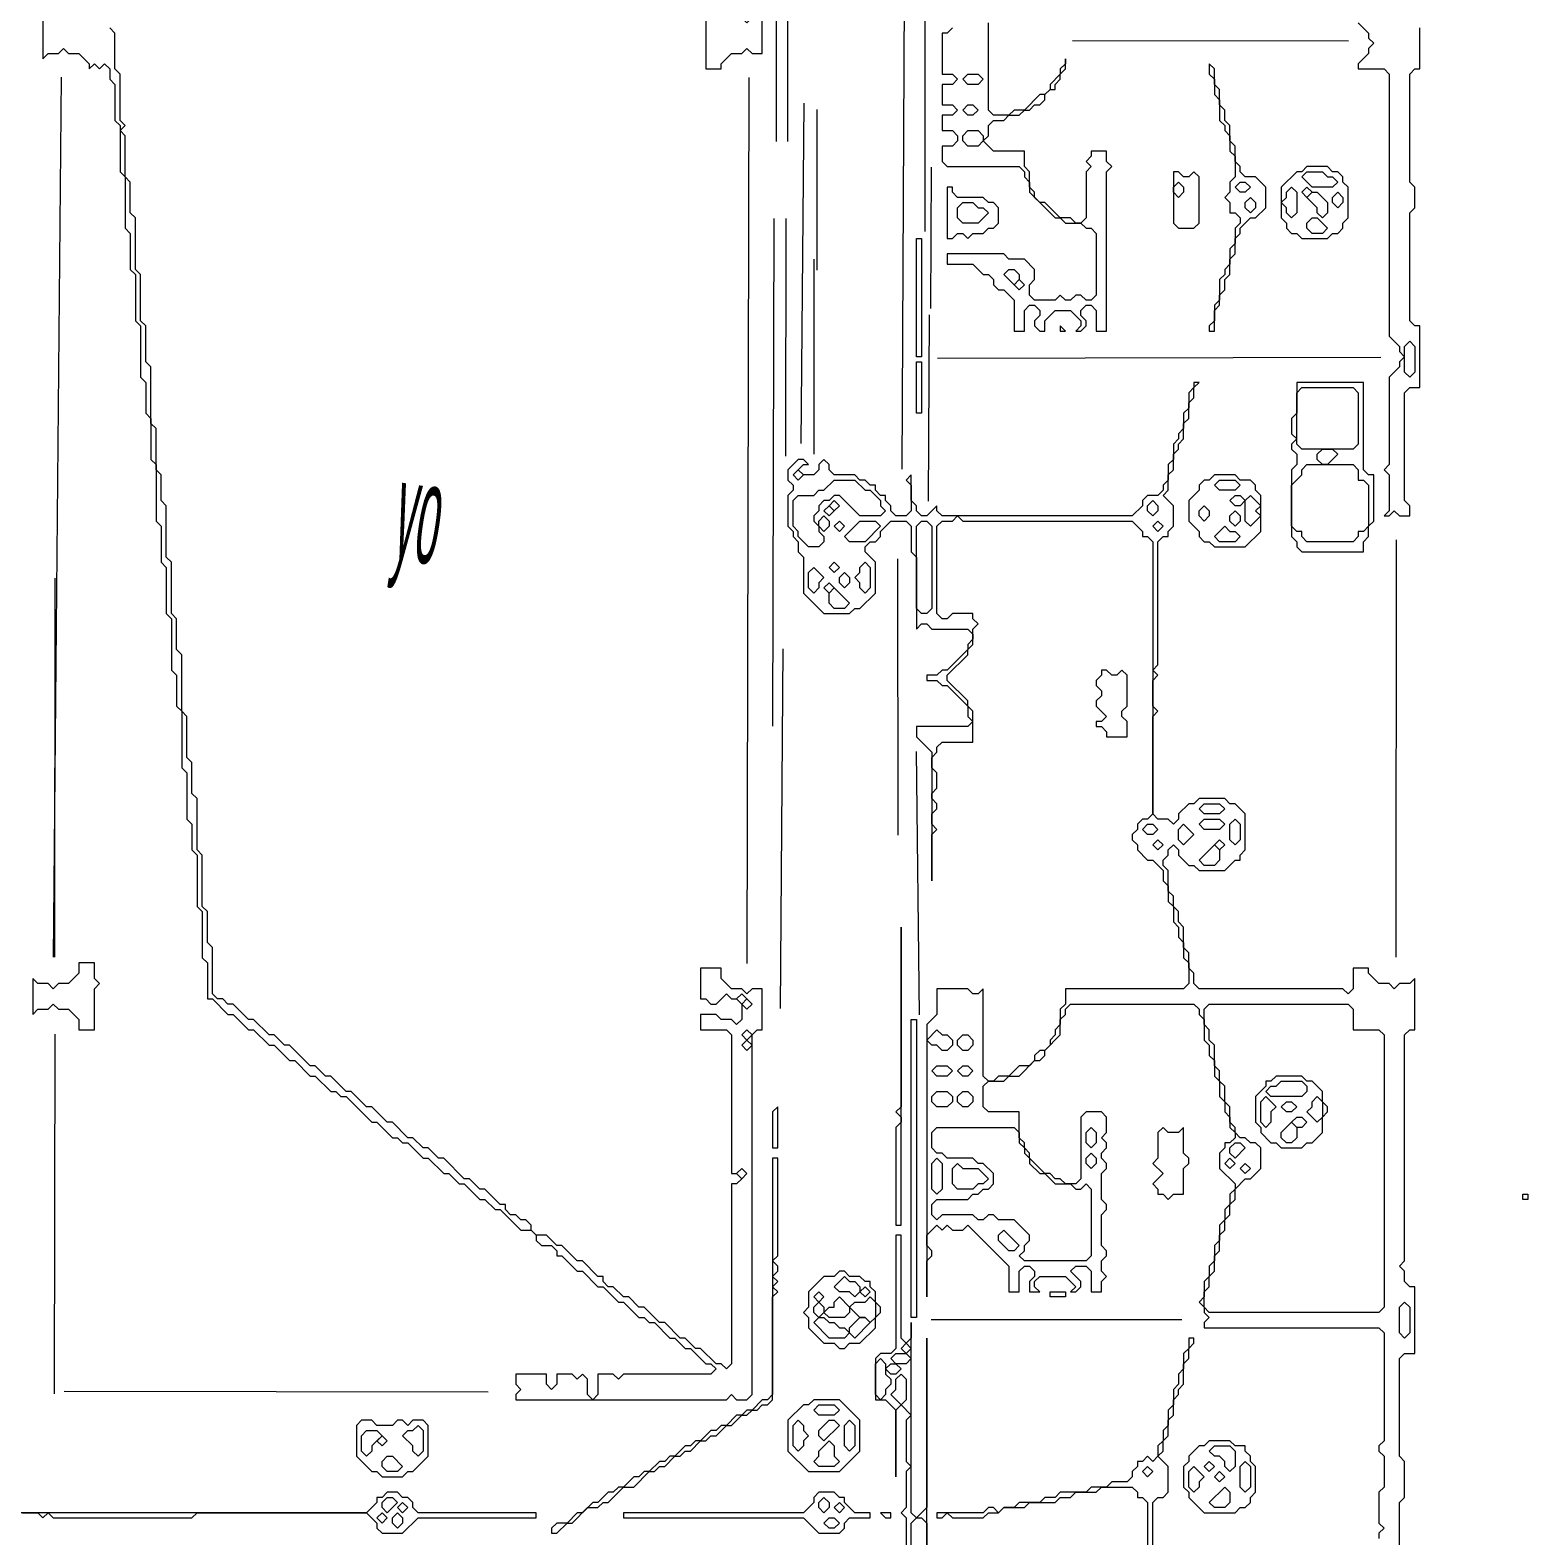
# Model space of a CAD drawing. Extents: x 10 to 1972, y 10 to 1392.
# Drawn here: x 876.5 to 1168, y 507.5 to 800.6 of the extents above; entities that cross this region are included whole.
import ezdxf

# ---------------------------------------------------------------- set-up
doc = ezdxf.new("R2010")
doc.units = 0
for name, color, linetype, lineweight in [('OCR_TEXT', 6, 'Continuous', 0), ('RESIDUAL_GRAPHIC', 3, 'Continuous', 0), ('TEXT_FALLBACK_OUTLINE', 2, 'Continuous', 0), ('TRACE_CURVE', 6, 'Continuous', 0), ('TRACE_STRAIGHT', 5, 'Continuous', 0), ('TRACE_TEXT_SYMBOL', 6, 'Continuous', 0)]:
    doc.layers.add(name, color=color, linetype=linetype, lineweight=lineweight)
doc.styles.add('wqy-unicode', font='wqy-unicode.lff')

msp = doc.modelspace()

# ---------------------------------------------------------------- linework, layer by layer
at = {"layer": 'RESIDUAL_GRAPHIC', "color": 3}
for points in [[(1103, 732), (1103, 731), (1102, 730), (1102, 727), (1101, 726), (1101, 723), (1100, 722), (1100, 721), (1099, 720), (1099, 717), (1098, 716), (1098, 713), (1097, 712), (1097, 711), (1096, 710), (1094, 710), (1093, 709), (1093, 708), (1091, 706), (1054, 706), (1053, 707), (1053, 708), (1051, 706), (1050, 706), (1049, 707), (1049, 708), (1048, 709), (1048, 714), (1047, 713), (1048, 712), (1048, 707), (1047, 706), (1045, 706), (1044, 707), (1044, 708), (1043, 709), (1043, 710), (1042, 710), (1041, 711), (1041, 712), (1040, 712), (1039, 713), (1038, 713), (1037, 714), (1033, 714), (1032, 715), (1032, 716), (1031, 717), (1030, 716), (1030, 715), (1029, 714), (1027, 714), (1026, 715), (1027, 716), (1028, 716), (1027, 717), (1026, 717), (1024, 715), (1024, 713), (1025, 712), (1025, 711), (1024, 710), (1024, 704), (1025, 703)], [(1100, 647), (1099, 646), (1098, 647), (1096, 647), (1095, 648), (1095, 667), (1096, 668), (1095, 669), (1095, 674), (1096, 675), (1095, 676), (1096, 677), (1096, 701), (1097, 702), (1098, 702), (1098, 703), (1099, 704), (1099, 708), (1097, 710), (1098, 711), (1098, 714), (1099, 715), (1099, 718), (1100, 719), (1100, 720), (1101, 721), (1101, 724), (1102, 725), (1102, 728), (1103, 729), (1103, 731), (1104, 732), (1103, 732)], [(1025, 703), (1025, 702), (1026, 701), (1026, 699), (1027, 698), (1027, 691), (1031, 687), (1036, 687), (1037, 688), (1038, 688), (1041, 691), (1041, 697), (1039, 699), (1039, 700), (1040, 701), (1041, 701), (1042, 702), (1042, 703), (1044, 705), (1047, 705), (1048, 704), (1048, 699), (1049, 698), (1049, 684), (1050, 685), (1051, 685), (1052, 684), (1059, 684), (1060, 683), (1060, 682), (1059, 681), (1059, 680), (1055, 676), (1054, 676), (1053, 675), (1051, 675), (1051, 674), (1053, 674), (1054, 673), (1055, 673), (1059, 669), (1059, 667), (1060, 666), (1059, 665), (1049, 665), (1049, 663), (1052, 660), (1052, 635), (1052, 644), (1053, 645), (1052, 646), (1052, 648), (1053, 649), (1053, 650), (1052, 651), (1052, 652), (1053, 653), (1053, 656), (1052, 657), (1052, 659), (1053, 660), (1053, 661), (1054, 662), (1060, 662)], [(1060, 662), (1060, 668), (1059, 669), (1059, 670), (1055, 674), (1055, 675), (1059, 679), (1059, 680), (1060, 681), (1060, 684), (1061, 685), (1060, 686), (1060, 687), (1056, 687), (1055, 686), (1054, 686), (1053, 687), (1053, 704), (1054, 705), (1056, 705), (1057, 706), (1058, 705), (1091, 705), (1093, 703), (1093, 702), (1094, 702), (1095, 701), (1095, 648), (1094, 647), (1093, 647), (1092, 646), (1092, 645), (1091, 644), (1091, 643), (1092, 642), (1092, 641), (1094, 639), (1095, 639), (1097, 637), (1097, 635), (1098, 634), (1098, 631), (1099, 630), (1099, 627), (1100, 626), (1100, 624), (1101, 623), (1101, 620), (1102, 619), (1102, 615), (1101, 614), (1078, 614), (1078, 611), (1077, 610), (1077, 607), (1076, 606), (1076, 605), (1075, 604), (1075, 603), (1074, 602), (1073, 602), (1072, 601), (1072, 600), (1071, 599)], [(1144, 515), (1144, 522), (1143, 523), (1143, 542), (1144, 543), (1146, 543), (1146, 556), (1145, 556), (1144, 557), (1144, 559), (1143, 560), (1144, 561), (1144, 605), (1145, 606), (1146, 606), (1146, 616), (1145, 615), (1143, 615), (1142, 614), (1141, 615), (1139, 615), (1137, 617), (1137, 618), (1134, 618), (1134, 614), (1133, 613), (1132, 614), (1104, 614), (1103, 615), (1103, 617), (1102, 618), (1102, 621), (1101, 622), (1101, 626), (1100, 627), (1100, 629), (1099, 630), (1099, 632), (1098, 633), (1098, 637), (1097, 638), (1097, 639), (1098, 640), (1098, 641), (1099, 642), (1100, 641), (1100, 640), (1102, 638), (1103, 638), (1104, 637), (1109, 637), (1111, 639), (1112, 639), (1112, 640), (1113, 641), (1113, 648), (1111, 650), (1110, 650), (1109, 651), (1104, 651), (1103, 650), (1102, 650), (1100, 648), (1100, 647)], [(1071, 599), (1069, 599), (1067, 597), (1065, 597), (1064, 596), (1063, 596), (1062, 597), (1062, 614), (1061, 613), (1060, 613), (1059, 614), (1053, 614), (1053, 609), (1051, 607), (1051, 554), (1051, 561), (1052, 562), (1052, 563), (1051, 564), (1051, 566), (1053, 568), (1054, 567), (1055, 568), (1056, 567), (1058, 567), (1059, 568), (1067, 560), (1067, 555), (1069, 555), (1069, 559), (1070, 560), (1071, 560), (1072, 559), (1072, 558), (1071, 557), (1071, 555), (1073, 555), (1072, 556), (1072, 557), (1073, 558), (1078, 558), (1080, 556), (1079, 555), (1080, 555), (1081, 556), (1081, 557), (1079, 559), (1080, 560), (1082, 560), (1083, 559), (1083, 555), (1085, 555), (1085, 557), (1086, 558), (1085, 559), (1085, 561), (1086, 562), (1086, 563), (1085, 564), (1085, 570), (1086, 571), (1086, 572), (1085, 573), (1085, 578)], [(1085, 578), (1086, 579), (1086, 580), (1085, 581), (1085, 582), (1086, 583), (1086, 584), (1085, 585), (1086, 586), (1086, 589), (1085, 590), (1082, 590), (1081, 589), (1081, 577), (1080, 576), (1078, 576), (1077, 577), (1076, 577), (1075, 578), (1074, 578), (1071, 581), (1071, 582), (1070, 583), (1070, 584), (1069, 585), (1069, 590), (1063, 590), (1062, 591), (1062, 595), (1063, 596), (1066, 596), (1067, 597), (1069, 597), (1072, 600), (1073, 600), (1074, 601), (1074, 602), (1077, 605), (1077, 608), (1078, 609), (1078, 610), (1079, 611), (1103, 611), (1104, 610), (1104, 609), (1105, 608), (1105, 604), (1106, 603), (1106, 601), (1107, 600), (1107, 597), (1108, 596), (1108, 593), (1109, 592), (1109, 590), (1110, 589), (1110, 587), (1111, 586), (1111, 585), (1110, 584), (1109, 584), (1109, 583), (1108, 582), (1108, 579)], [(1108, 579), (1111, 576), (1111, 575), (1110, 574), (1110, 572), (1109, 571), (1109, 569), (1108, 568), (1108, 565), (1107, 564), (1107, 561), (1106, 560), (1106, 558), (1105, 557), (1105, 554), (1104, 553), (1105, 552), (1105, 551), (1106, 550), (1105, 549), (1105, 548), (1139, 548), (1140, 547), (1140, 526), (1139, 525), (1139, 524), (1140, 523), (1140, 517), (1139, 516), (1139, 510), (1140, 509), (1139, 508), (1139, 507)], [(1051, 500), (1051, 546), (1051, 513), (1049, 511), (1048, 512), (1048, 549), (1048, 546), (1047, 545), (1046, 546), (1046, 566), (1045, 566), (1045, 544), (1044, 543), (1042, 543)], [(1095, 461), (1095, 514), (1096, 515), (1097, 515), (1098, 516), (1098, 521), (1096, 523), (1097, 524), (1097, 526), (1098, 527), (1098, 530), (1099, 531), (1099, 534), (1100, 535), (1100, 536), (1101, 537), (1101, 541), (1102, 542), (1102, 544), (1103, 545), (1103, 546), (1102, 546), (1102, 544), (1101, 543), (1101, 540), (1100, 539), (1100, 537), (1099, 536), (1099, 533), (1098, 532), (1098, 529), (1097, 528), (1097, 526), (1096, 525), (1096, 523), (1095, 522)], [(1042, 543), (1041, 542), (1041, 534), (1043, 534), (1045, 532), (1045, 519), (1045, 532), (1046, 533), (1048, 531), (1047, 530), (1047, 522), (1048, 521), (1047, 520), (1047, 513), (1046, 512), (1047, 511), (1047, 501)], [(1095, 522), (1094, 523), (1093, 522), (1092, 522), (1092, 521), (1091, 520), (1091, 519), (1090, 518), (1087, 518), (1086, 517), (1083, 517), (1082, 516), (1077, 516), (1076, 515), (1074, 515), (1073, 514), (1069, 514), (1068, 513), (1066, 513), (1065, 512), (1064, 513), (1063, 513), (1062, 512), (1053, 512), (1053, 511), (1054, 511), (1055, 512), (1056, 511), (1062, 511), (1063, 512), (1065, 512), (1066, 513), (1070, 513), (1071, 514), (1076, 514), (1077, 515), (1079, 515), (1080, 516), (1084, 516), (1085, 517), (1091, 517), (1092, 516), (1092, 515), (1093, 515), (1094, 514), (1094, 461)], [(949, 515), (948, 516), (946, 516), (945, 515), (944, 515), (944, 514), (942, 512), (872, 512)], [(875, 512), (878, 512), (879, 511), (880, 512), (881, 511), (908, 511), (909, 512), (942, 512), (944, 510), (944, 509), (945, 508), (949, 508), (952, 511), (975, 511), (975, 512), (952, 512), (951, 513), (951, 514), (950, 515), (949, 515)], [(1143, 494), (1143, 514), (1144, 515)]]:
    msp.add_lwpolyline(points, dxfattribs=at)
for points in [[(1025, 714), (1026, 715), (1027, 714), (1026, 713)], [(1033, 713), (1037, 713), (1039, 711), (1040, 711), (1042, 709), (1042, 708), (1043, 707), (1042, 706), (1038, 706), (1034, 710), (1033, 710), (1032, 709), (1031, 709), (1030, 708), (1030, 707), (1029, 706), (1029, 705), (1030, 704), (1030, 703), (1031, 702), (1031, 701), (1030, 700), (1028, 700), (1026, 702), (1026, 703), (1025, 704), (1025, 709), (1026, 710), (1029, 710), (1030, 711), (1031, 711)], [(1031, 707), (1032, 708), (1033, 707), (1032, 706)], [(1032, 708), (1033, 709), (1034, 708), (1033, 707)], [(1094, 708), (1095, 709), (1096, 708), (1096, 707), (1095, 706), (1094, 707)], [(1030, 705), (1031, 706), (1032, 705), (1032, 704), (1031, 703), (1030, 704)], [(1033, 704), (1034, 705), (1035, 704), (1034, 703)], [(1038, 705), (1041, 705), (1042, 704), (1039, 701), (1036, 701), (1035, 702)], [(1049, 704), (1050, 705), (1051, 705), (1052, 704), (1052, 688), (1051, 687), (1050, 687), (1049, 688)], [(1095, 704), (1096, 705), (1097, 704), (1096, 703)], [(1028, 695), (1029, 696), (1031, 694), (1030, 693), (1030, 692), (1029, 691), (1028, 692)], [(1032, 696), (1033, 697), (1034, 696), (1033, 695)], [(1034, 694), (1035, 695), (1036, 694), (1036, 693), (1035, 692), (1034, 693)], [(1038, 696), (1039, 697), (1040, 696), (1040, 692), (1039, 691), (1038, 692), (1038, 693), (1037, 694), (1038, 695)], [(1031, 692), (1032, 693), (1033, 692), (1032, 691)], [(1032, 691), (1033, 692), (1036, 689), (1035, 688), (1033, 688), (1032, 689)], [(1104, 649), (1105, 650), (1108, 650), (1109, 649), (1108, 648), (1105, 648)], [(1093, 645), (1094, 646), (1095, 646), (1096, 645), (1095, 644), (1094, 644)], [(1100, 645), (1101, 646), (1103, 644), (1101, 642), (1100, 643)], [(1104, 646), (1105, 647), (1108, 647), (1109, 646), (1108, 645), (1105, 645)], [(1110, 646), (1111, 647), (1112, 646), (1112, 643), (1111, 642), (1110, 643)], [(1095, 642), (1096, 643), (1097, 642), (1096, 641)], [(1107, 642), (1108, 641), (1108, 639), (1107, 638), (1105, 638), (1104, 639)], [(1107, 642), (1108, 643), (1109, 642), (1108, 641)], [(1105, 610), (1106, 611), (1133, 611), (1134, 610), (1134, 606), (1139, 606), (1140, 605), (1140, 552), (1139, 551), (1106, 551), (1105, 552), (1105, 555), (1106, 556), (1106, 558), (1107, 559), (1107, 562), (1108, 563), (1108, 566), (1109, 567), (1109, 569), (1110, 570), (1110, 572), (1111, 573), (1111, 575), (1113, 577), (1114, 577), (1116, 579), (1116, 583), (1115, 584), (1114, 584), (1113, 585), (1112, 585), (1111, 586), (1111, 587), (1110, 588), (1110, 591), (1109, 592), (1109, 595), (1108, 596), (1108, 598), (1107, 599), (1107, 603), (1106, 604), (1106, 606), (1105, 607)], [(1053, 606), (1054, 605), (1055, 605), (1056, 604), (1056, 603), (1055, 602), (1054, 602), (1053, 603), (1052, 603), (1051, 604)], [(1057, 604), (1058, 605), (1059, 605), (1060, 604), (1060, 603), (1059, 602), (1058, 602), (1057, 603)], [(1052, 598), (1053, 599), (1055, 599), (1056, 598), (1055, 597), (1053, 597)], [(1057, 598), (1058, 599), (1059, 599), (1060, 598), (1059, 597), (1058, 597)], [(1052, 593), (1053, 594), (1055, 594), (1056, 593), (1056, 592), (1055, 591), (1053, 591), (1052, 592)], [(1057, 593), (1058, 594), (1059, 594), (1060, 593), (1060, 592), (1059, 591), (1058, 591), (1057, 592)], [(1052, 586), (1053, 587), (1068, 587), (1069, 586), (1069, 584), (1070, 583), (1070, 582), (1071, 581), (1071, 580), (1073, 578), (1074, 578), (1076, 576), (1079, 576), (1080, 575), (1081, 575), (1082, 576), (1083, 575), (1083, 562), (1082, 561), (1070, 561), (1069, 562), (1070, 563), (1070, 564), (1071, 565), (1071, 566), (1068, 569), (1065, 569), (1064, 570), (1063, 570), (1062, 569), (1061, 569), (1060, 570), (1054, 570), (1053, 569), (1052, 570), (1052, 572), (1053, 573), (1059, 573), (1060, 574), (1061, 574), (1062, 575), (1063, 575), (1064, 576), (1064, 578), (1062, 580), (1061, 580), (1060, 581), (1055, 581), (1054, 582), (1053, 582), (1052, 583)], [(1082, 586), (1083, 587), (1084, 586), (1084, 584), (1083, 583), (1082, 584)], [(1110, 583), (1111, 584), (1112, 584), (1113, 583), (1111, 581), (1110, 582)], [(1052, 580), (1053, 581), (1054, 580), (1054, 575), (1053, 574), (1052, 575)], [(1082, 581), (1083, 582), (1084, 581), (1084, 580), (1083, 579), (1082, 580)], [(1109, 580), (1110, 581), (1111, 580), (1110, 579)], [(1056, 579), (1057, 580), (1058, 579), (1061, 579), (1063, 577), (1062, 576), (1061, 576), (1060, 575), (1057, 575), (1056, 576)], [(1112, 579), (1113, 580), (1114, 579), (1113, 578)], [(1065, 566), (1066, 567), (1069, 564), (1068, 563), (1067, 563), (1065, 565)], [(1143, 552), (1144, 553), (1145, 552), (1145, 547), (1144, 546), (1143, 547)], [(1044, 542), (1045, 543), (1047, 543), (1048, 542), (1047, 541), (1045, 541)], [(1046, 544), (1047, 545), (1048, 544), (1047, 543)], [(1041, 541), (1042, 542), (1043, 541), (1043, 539), (1044, 538), (1044, 537), (1043, 536), (1043, 535), (1042, 534), (1041, 535)], [(1043, 540), (1044, 541), (1045, 541), (1046, 540), (1045, 539), (1044, 539)], [(1045, 538), (1046, 539), (1047, 538), (1047, 534), (1046, 533), (1044, 535), (1045, 536)], [(1093, 520), (1094, 521), (1095, 520), (1094, 519)], [(945, 514), (946, 515), (947, 515), (948, 514), (946, 512), (945, 513)], [(948, 513), (949, 514), (950, 513), (949, 512)], [(944, 511), (945, 512), (946, 511), (945, 510)], [(947, 511), (948, 512), (949, 511), (949, 510), (948, 509), (947, 510)], [(1048, 510), (1049, 511), (1050, 511), (1051, 510), (1051, 501), (1050, 500), (1049, 500), (1048, 501)]]:
    msp.add_lwpolyline(points, close=True, dxfattribs=at)
at = {"layer": 'TEXT_FALLBACK_OUTLINE', "color": 2}
for points in [[(1125, 774), (1124, 773), (1123, 773), (1120, 770), (1120, 764), (1121, 763), (1121, 762), (1122, 761), (1123, 761), (1124, 760), (1129, 760), (1130, 761), (1131, 761), (1132, 762), (1132, 763), (1133, 764), (1133, 770), (1132, 771), (1132, 772), (1131, 773), (1130, 773), (1129, 774)], [(1099, 773), (1099, 763), (1100, 762), (1103, 762), (1104, 763), (1104, 772), (1103, 773), (1102, 772), (1101, 772), (1100, 773)], [(1099, 770), (1100, 771), (1101, 770), (1101, 769), (1100, 768), (1099, 769)], [(1124, 772), (1125, 773), (1128, 773), (1129, 772), (1130, 772), (1131, 771), (1130, 770), (1126, 770)], [(1121, 769), (1122, 770), (1123, 769), (1123, 765), (1122, 764), (1121, 765), (1121, 766), (1120, 767), (1121, 768)], [(1124, 769), (1125, 770), (1126, 769), (1125, 768)], [(1125, 768), (1126, 769), (1127, 769), (1129, 767), (1129, 765), (1128, 764), (1127, 765), (1127, 766)], [(1130, 768), (1131, 769), (1132, 768), (1132, 767), (1131, 766), (1130, 767)], [(1125, 763), (1126, 764), (1127, 764), (1129, 762), (1128, 761), (1126, 761), (1125, 762)], [(1097, 587), (1096, 586), (1096, 581), (1095, 580), (1097, 578), (1095, 576), (1096, 575), (1096, 574), (1097, 574), (1098, 573), (1099, 574), (1101, 574), (1101, 579), (1102, 580), (1102, 581), (1101, 582), (1101, 587), (1100, 586), (1098, 586)]]:
    msp.add_lwpolyline(points, close=True, dxfattribs=at)
at = {"layer": 'TRACE_CURVE', "color": 6}
for points in [[(879, 804), (879, 795), (880, 796), (882, 796), (883, 797), (884, 796), (886, 796), (888, 794), (888, 793), (889, 794), (890, 793), (891, 794), (892, 793), (892, 791), (893, 790), (893, 783), (894, 782), (894, 773), (895, 772), (895, 762), (896, 761), (896, 754), (897, 753), (897, 744), (898, 743), (898, 733), (899, 732), (899, 726), (900, 725), (900, 717), (901, 716), (901, 705), (902, 704), (902, 697), (903, 696), (903, 687), (904, 686), (904, 676), (905, 675), (905, 669), (906, 668), (906, 657), (907, 656), (907, 647), (908, 646), (908, 641), (909, 640), (909, 630), (910, 629), (910, 620)], [(910, 640), (909, 641), (909, 651), (908, 652), (908, 658), (907, 659), (907, 667), (906, 668), (906, 679), (905, 680), (905, 686), (904, 687), (904, 697), (903, 698), (903, 708), (902, 709), (902, 714), (901, 715), (901, 723), (900, 724), (900, 735), (899, 736), (899, 743), (898, 744), (898, 753), (897, 754), (897, 764), (896, 765), (896, 771), (895, 772), (895, 780), (894, 781), (895, 782), (894, 783), (894, 792), (893, 793), (893, 800), (892, 801)], [(1135, 802), (1137, 800), (1137, 799), (1138, 798), (1137, 797), (1137, 796), (1135, 794), (1135, 793), (1140, 793), (1141, 792), (1141, 741), (1143, 739), (1143, 738), (1144, 737), (1143, 736), (1143, 735), (1141, 733), (1141, 716), (1140, 715), (1141, 714), (1141, 707), (1140, 706), (1141, 706), (1142, 707), (1143, 706), (1145, 706), (1145, 708), (1144, 709), (1144, 730), (1145, 731), (1147, 731), (1147, 743), (1146, 743), (1145, 744), (1145, 765), (1146, 766), (1146, 770), (1145, 771), (1145, 792), (1146, 793), (1147, 793), (1147, 801)], [(1004, 546), (1003, 546), (1000, 549), (999, 549), (996, 552), (995, 552), (993, 554), (992, 554), (990, 556), (989, 556), (988, 557), (988, 558), (987, 558), (984, 561), (983, 561), (980, 564), (979, 564), (977, 566), (975, 566), (974, 567), (974, 568), (973, 569), (972, 569), (971, 570), (970, 570), (969, 571), (969, 572), (968, 572), (965, 575), (964, 575), (962, 577), (961, 577), (957, 581), (956, 581), (954, 583), (953, 583), (951, 585), (950, 585), (947, 588), (946, 588), (943, 591), (942, 591), (939, 594), (938, 594), (935, 597), (934, 597), (932, 599), (931, 599), (927, 603), (926, 603), (924, 605), (923, 605), (920, 608), (919, 608), (916, 611), (915, 611), (914, 612), (913, 612), (912, 613), (912, 622), (911, 623), (911, 629), (910, 630), (910, 640)], [(910, 620), (911, 619), (911, 612), (912, 612), (915, 609), (916, 609), (919, 606), (920, 606), (923, 603), (924, 603), (927, 600), (928, 600), (931, 597), (932, 597), (935, 594), (936, 594), (937, 593), (938, 593), (943, 588), (944, 588), (947, 585), (948, 585), (949, 584), (950, 584), (953, 581), (954, 581), (957, 578), (958, 578), (960, 576), (961, 576), (964, 573), (965, 573), (967, 571), (968, 571), (972, 567), (974, 567), (975, 566), (975, 565), (976, 564), (978, 564), (979, 563), (979, 562), (980, 562), (983, 559), (984, 559), (987, 556), (988, 556), (991, 553), (992, 553), (995, 550), (996, 550), (997, 549), (998, 549), (1001, 546), (1002, 546), (1004, 544), (1005, 544), (1008, 541), (1009, 541), (1010, 540), (1009, 539), (992, 539), (991, 538), (990, 539)], [(990, 539), (987, 539), (987, 535), (986, 534), (985, 535), (985, 538), (984, 539), (983, 538), (982, 539), (979, 539), (979, 537), (978, 536), (977, 537), (977, 539), (971, 539), (971, 537), (972, 536), (971, 535), (971, 534), (1012, 534), (1013, 535), (1014, 534), (1016, 534), (1017, 535), (1017, 605), (1018, 606), (1019, 606), (1019, 614), (1017, 614), (1016, 613), (1015, 614), (1013, 614), (1011, 616), (1011, 618), (1007, 618), (1007, 612), (1008, 612), (1009, 611), (1010, 611), (1012, 613), (1013, 612), (1014, 612), (1015, 611), (1015, 608), (1014, 607), (1013, 608), (1011, 608), (1010, 609), (1007, 609), (1007, 606), (1012, 606), (1013, 605), (1013, 578), (1014, 578), (1015, 577), (1014, 576), (1013, 576), (1013, 541), (1012, 540), (1011, 541), (1010, 541), (1007, 544), (1006, 544), (1004, 546)], [(1021, 581), (1021, 535), (1020, 534), (1019, 534), (1017, 532), (1016, 532), (1015, 531), (1014, 531), (1012, 529), (1011, 529), (1010, 528), (1009, 528), (1007, 526), (1006, 526), (1005, 525), (1004, 525), (1002, 523), (1001, 523), (1000, 522), (999, 522), (997, 520), (996, 520), (995, 519), (994, 519), (992, 517), (991, 517), (990, 516), (989, 516), (987, 514), (986, 514), (984, 512), (983, 512), (981, 510), (979, 510), (978, 509), (978, 508), (979, 508), (981, 510), (982, 510), (985, 513), (987, 513), (988, 514), (989, 514), (992, 517), (994, 517), (997, 520), (998, 520), (999, 521), (1000, 521), (1002, 523), (1003, 523), (1004, 524), (1005, 524), (1007, 526), (1008, 526), (1009, 527), (1010, 527), (1012, 529), (1013, 529), (1015, 531), (1016, 531), (1017, 532), (1018, 532), (1019, 533)], [(1019, 533), (1020, 533), (1021, 534), (1021, 554), (1022, 555), (1021, 556), (1022, 557), (1021, 558), (1022, 559), (1022, 560), (1021, 561), (1022, 562), (1022, 581), (1021, 581)]]:
    msp.add_lwpolyline(points, dxfattribs=at)
for points in [[(1144, 739), (1145, 740), (1146, 739), (1146, 734), (1145, 733), (1144, 734)], [(1014, 612), (1015, 613), (1016, 612), (1015, 611)], [(1015, 611), (1016, 612), (1017, 611), (1016, 610)], [(1015, 605), (1016, 606), (1017, 605), (1016, 604)], [(1015, 603), (1016, 604), (1017, 603), (1016, 602)], [(1014, 578), (1015, 579), (1016, 578), (1015, 577)]]:
    msp.add_lwpolyline(points, close=True, dxfattribs=at)
at = {"layer": 'TRACE_STRAIGHT', "color": 5}
for p, q in [((1023.86, 883.88), (1023.91, 778.87)), ((1021.6, 881.38), (1021.7, 778.87)), ((1046.24, 715.12), (1046.98, 868.87)), ((1050.6, 847.62), (1050.64, 761.38)), ((1079.37, 798.56), (1133.12, 798.49)), ((881.03, 620.13), (882.63, 791.39)), ((1016.08, 618.87), (1016.42, 791.37)), ((1026.54, 720.12), (1027.13, 786.37)), ((1029.7, 753.87), (1029.71, 785.13)), ((1051.78, 746.38), (1051.91, 773.87)), ((1021.02, 665.12), (1021.3, 763.87)), ((1023.56, 717.62), (1023.65, 763.88)), ((1029, 756), (1029, 718)), ((1051.35, 708.87), (1051.53, 745.13)), ((1053.12, 736.7), (1139.37, 736.88)), ((1142.36, 620.12), (1142.45, 701.37)), ((1045.29, 697.63), (1045.35, 643.88)), ((881.28, 620.12), (881.39, 693.87)), ((1022.51, 610.14), (1023.08, 680.14)), ((1048.92, 660.13), (1049.52, 608.88)), ((881.23, 535.12), (881.39, 605.12)), ((1051.87, 549.61), (1100.62, 549.64)), ((883.12, 535.66), (965.62, 535.55))]:
    msp.add_line(p, q, dxfattribs=at)
at = {"layer": 'TRACE_TEXT_SYMBOL', "color": 6}
for points in [[(1008, 806), (1008, 793), (1011, 793), (1011, 794), (1013, 796), (1015, 796), (1016, 797), (1017, 796), (1019, 796), (1019, 803), (1017, 803), (1016, 802), (1015, 803), (1013, 803), (1011, 805), (1011, 806)], [(1058, 791), (1059, 792), (1061, 792), (1062, 791), (1061, 790), (1059, 790)], [(1106, 794), (1106, 792), (1107, 791), (1107, 788), (1108, 787), (1108, 783), (1109, 782), (1109, 781), (1110, 780), (1110, 777), (1111, 776), (1111, 772), (1110, 771), (1110, 769), (1109, 768), (1110, 767), (1110, 765), (1111, 765), (1112, 764), (1112, 763), (1111, 762), (1111, 759), (1110, 758), (1110, 755), (1109, 754), (1109, 753), (1108, 752), (1108, 748), (1107, 747), (1107, 744), (1106, 743), (1106, 742), (1107, 742), (1107, 746), (1108, 747), (1108, 749), (1109, 750), (1109, 752), (1110, 753), (1110, 756), (1111, 757), (1111, 760), (1112, 761), (1112, 762), (1114, 764), (1115, 764), (1117, 766), (1117, 770), (1115, 772), (1113, 772), (1112, 773), (1112, 774), (1111, 775), (1111, 778), (1110, 779), (1110, 782), (1109, 783), (1109, 785), (1108, 786), (1108, 789), (1107, 790), (1107, 793)], [(1058, 785), (1059, 786), (1060, 786), (1061, 785), (1060, 784), (1059, 784)], [(1058, 780), (1059, 781), (1061, 781), (1062, 780), (1062, 779), (1061, 778), (1059, 778), (1058, 779)], [(1111, 770), (1112, 771), (1113, 771), (1114, 770), (1113, 769), (1112, 769)], [(1055, 770), (1055, 760), (1056, 760), (1057, 761), (1058, 761), (1059, 760), (1060, 761), (1062, 761), (1063, 762), (1064, 762), (1065, 763), (1065, 766), (1064, 767), (1063, 767), (1062, 768), (1057, 768), (1056, 769), (1056, 770)], [(1113, 767), (1114, 768), (1115, 767), (1115, 766), (1114, 765), (1113, 766)], [(1057, 766), (1058, 767), (1060, 767), (1061, 766), (1062, 766), (1063, 765), (1061, 763), (1058, 763), (1057, 764)], [(1049, 760), (1050, 760), (1050, 737), (1049, 737)], [(1066, 753), (1067, 754), (1068, 754), (1069, 753), (1069, 752), (1068, 751)], [(1068, 751), (1069, 752), (1070, 751), (1069, 750)], [(1077, 743), (1077, 742), (1078, 742)], [(1049, 736), (1050, 736), (1050, 726), (1049, 726)], [(1123, 732), (1123, 726), (1122, 725), (1122, 722), (1123, 721), (1122, 720), (1122, 719), (1123, 718), (1123, 716), (1122, 715), (1122, 702), (1123, 701), (1123, 700), (1124, 699), (1136, 699), (1136, 701), (1137, 702), (1137, 704), (1138, 705), (1138, 714), (1137, 714), (1136, 715), (1136, 732)], [(1123, 730), (1124, 731), (1134, 731), (1135, 730), (1135, 720), (1134, 719), (1124, 719), (1123, 720)], [(1127, 718), (1128, 719), (1130, 719), (1131, 718), (1129, 716), (1128, 716), (1127, 717)], [(1124, 715), (1125, 716), (1134, 716), (1135, 715), (1135, 713), (1136, 713), (1137, 712), (1137, 704), (1136, 703), (1135, 703), (1135, 702), (1134, 701), (1125, 701), (1124, 702), (1124, 703), (1123, 703), (1122, 704), (1122, 712), (1124, 714)], [(1107, 714), (1106, 713), (1105, 713), (1104, 712), (1104, 711), (1102, 709), (1102, 705), (1104, 703), (1104, 702), (1105, 701), (1106, 701), (1107, 700), (1113, 700), (1116, 703), (1116, 710), (1115, 711), (1115, 712), (1114, 713), (1112, 713), (1111, 714)], [(1107, 712), (1108, 713), (1111, 713), (1112, 712), (1111, 711), (1108, 711)], [(1110, 709), (1111, 710), (1112, 710), (1113, 709), (1112, 708), (1111, 708)], [(1113, 709), (1114, 710), (1116, 708), (1115, 707), (1116, 706), (1114, 704), (1113, 705)], [(1104, 707), (1105, 708), (1106, 707), (1106, 706), (1105, 705), (1104, 706)], [(1110, 706), (1111, 707), (1112, 706), (1112, 705), (1111, 704), (1110, 705)], [(1109, 704), (1110, 703), (1111, 703), (1112, 702), (1111, 701), (1108, 701), (1107, 702)], [(1085, 676), (1085, 675), (1084, 674), (1084, 673), (1085, 672), (1085, 671), (1084, 670), (1084, 669), (1086, 667), (1085, 666), (1084, 666), (1084, 665), (1085, 665), (1086, 664), (1086, 663), (1090, 663), (1090, 666), (1089, 667), (1089, 668), (1090, 669), (1090, 675), (1089, 676), (1088, 675), (1087, 675), (1086, 676)], [(1046, 626), (1046, 591), (1045, 590), (1046, 589), (1046, 588), (1045, 587), (1045, 568), (1046, 568)], [(886, 619), (886, 617), (884, 615), (882, 615), (881, 614), (880, 615), (878, 615), (877, 616), (877, 609), (878, 610), (880, 610), (881, 611), (882, 610), (884, 610), (886, 608), (886, 606), (889, 606), (889, 614), (890, 615), (889, 616), (889, 619)], [(1048, 608), (1049, 608), (1049, 550), (1048, 550)], [(1119, 597), (1118, 596), (1117, 596), (1117, 595), (1115, 593), (1115, 588), (1116, 587), (1116, 586), (1118, 584), (1119, 584), (1120, 583), (1124, 583), (1125, 584), (1126, 584), (1128, 586), (1128, 589), (1129, 590), (1129, 591), (1128, 592), (1128, 594), (1126, 596), (1125, 596), (1124, 597)], [(1119, 595), (1120, 596), (1124, 596), (1125, 595), (1125, 594), (1124, 593), (1118, 593), (1117, 594), (1118, 595)], [(1116, 592), (1117, 593), (1119, 591), (1118, 590), (1118, 588), (1117, 587), (1116, 588)], [(1120, 591), (1121, 592), (1122, 592), (1123, 591), (1122, 590), (1121, 590)], [(1126, 592), (1127, 593), (1128, 592), (1128, 589), (1127, 588), (1125, 590), (1126, 591)], [(1022, 591), (1021, 590), (1021, 583), (1022, 583)], [(1122, 588), (1123, 587), (1123, 585), (1122, 584), (1121, 584), (1120, 585), (1120, 586)], [(1122, 588), (1123, 589), (1124, 589), (1125, 588), (1124, 587), (1123, 587)], [(1167, 574), (1168, 574), (1168, 573), (1167, 573)], [(1034, 559), (1033, 558), (1031, 558), (1028, 555), (1028, 552), (1027, 551), (1028, 550), (1028, 548), (1031, 545), (1033, 545), (1034, 544), (1035, 544), (1036, 545), (1038, 545), (1041, 548), (1041, 550), (1042, 551), (1042, 552), (1041, 553), (1041, 555), (1040, 556), (1040, 557), (1039, 557), (1038, 558), (1036, 558), (1035, 559)], [(1035, 558), (1036, 557), (1037, 557), (1038, 556), (1038, 555), (1037, 554), (1036, 555), (1034, 555), (1033, 556)], [(1029, 554), (1030, 555), (1031, 554), (1030, 553)], [(1033, 553), (1034, 554), (1036, 552), (1036, 551), (1035, 550), (1032, 550), (1031, 551), (1032, 552), (1033, 552)], [(1039, 553), (1040, 554), (1041, 553), (1041, 550), (1040, 549), (1039, 550), (1038, 550), (1036, 552), (1037, 553)], [(1038, 555), (1039, 556), (1040, 555), (1039, 554)], [(1075, 555), (1078, 555), (1078, 554), (1075, 554)], [(1029, 552), (1030, 553), (1031, 552), (1031, 551), (1030, 550), (1029, 551)], [(1029, 549), (1030, 550), (1031, 550), (1032, 549), (1033, 549), (1034, 548), (1035, 548), (1036, 547), (1035, 546), (1032, 546)], [(1038, 550), (1039, 550), (1040, 549), (1037, 546), (1036, 547), (1036, 548)], [(1029, 534), (1028, 533), (1027, 533), (1024, 530), (1024, 524), (1028, 520), (1034, 520), (1038, 524), (1038, 530), (1034, 534)], [(1029, 532), (1030, 533), (1033, 533), (1034, 532), (1033, 531), (1030, 531)], [(941, 530), (940, 529), (940, 523), (943, 520), (944, 520), (945, 519), (949, 519), (950, 520), (951, 520), (954, 523), (954, 529), (953, 530), (951, 530), (950, 529), (949, 530), (948, 530), (947, 529), (944, 529), (943, 530)], [(941, 527), (942, 528), (944, 528), (945, 527), (943, 525), (943, 524), (942, 523), (941, 524)], [(951, 528), (952, 529), (953, 528), (953, 524), (952, 523), (951, 524), (951, 525), (949, 527), (950, 528)], [(1025, 529), (1026, 530), (1027, 529), (1027, 528), (1028, 527), (1027, 526), (1027, 525), (1026, 524), (1025, 525)], [(1032, 530), (1033, 530), (1034, 529), (1031, 526), (1030, 527), (1030, 528)], [(1035, 529), (1036, 530), (1037, 529), (1037, 525), (1036, 524), (1035, 525)], [(944, 526), (945, 527), (946, 526), (945, 525)], [(1032, 526), (1033, 525), (1033, 523), (1034, 522), (1033, 521), (1030, 521), (1029, 522), (1030, 523), (1030, 524)], [(1106, 526), (1105, 525), (1104, 525), (1102, 523), (1102, 522), (1101, 521), (1101, 517), (1102, 516), (1102, 515), (1105, 512), (1111, 512), (1112, 513), (1113, 513), (1114, 514), (1114, 515), (1115, 516), (1115, 521), (1114, 522), (1114, 523), (1113, 524), (1113, 525), (1111, 525), (1110, 526)], [(1106, 524), (1107, 525), (1110, 525), (1111, 524), (1111, 521), (1110, 520), (1109, 521), (1109, 522), (1108, 523), (1107, 523)], [(945, 522), (946, 523), (947, 523), (949, 521), (948, 520), (946, 520), (945, 521)], [(1105, 521), (1106, 522), (1107, 521), (1106, 520)], [(1112, 521), (1113, 522), (1114, 521), (1114, 517), (1113, 516), (1112, 517)], [(1102, 520), (1103, 521), (1105, 519), (1104, 518), (1104, 517), (1103, 516), (1102, 517)], [(1107, 519), (1108, 520), (1109, 519), (1108, 518)], [(1030, 516), (1029, 515), (1029, 514), (1027, 512), (992, 512), (992, 511), (1027, 511), (1030, 508), (1034, 508), (1035, 509), (1035, 510), (1036, 511), (1040, 511), (1040, 512), (1037, 512), (1035, 514), (1035, 515), (1034, 515), (1033, 516)], [(1109, 517), (1110, 516), (1110, 514), (1109, 513), (1107, 513), (1106, 514)], [(1030, 514), (1031, 515), (1032, 514), (1032, 513), (1031, 512), (1030, 513)], [(1033, 513), (1034, 514), (1035, 513), (1034, 512)], [(1031, 510), (1032, 511), (1033, 511), (1034, 510), (1033, 509), (1032, 509)], [(1042, 512), (1043, 511), (1044, 511), (1044, 512)]]:
    msp.add_lwpolyline(points, close=True, dxfattribs=at)
for points in [[(1056, 801), (1055, 800), (1054, 800), (1054, 792), (1056, 792), (1057, 791), (1056, 790), (1054, 790), (1054, 786), (1056, 786), (1057, 785), (1056, 784), (1054, 784), (1054, 781), (1056, 781), (1057, 780), (1057, 779), (1056, 778), (1054, 778), (1054, 775), (1055, 774), (1069, 774), (1070, 773), (1070, 772), (1071, 771), (1071, 769), (1076, 764), (1077, 764), (1078, 763), (1081, 763), (1082, 762), (1083, 762), (1084, 761), (1084, 749), (1083, 748), (1082, 748), (1081, 749), (1080, 749), (1079, 748), (1078, 748), (1077, 749), (1076, 748), (1072, 748), (1071, 749), (1071, 751), (1072, 752), (1072, 754), (1070, 756), (1067, 756), (1066, 757), (1055, 757), (1055, 755), (1060, 755), (1062, 753), (1063, 753), (1064, 752), (1064, 751), (1065, 750), (1066, 750), (1068, 748), (1068, 742), (1070, 742)], [(1076, 789), (1076, 790), (1077, 791), (1077, 792), (1078, 793), (1078, 795), (1078, 794), (1077, 793), (1077, 792), (1075, 790), (1075, 789), (1074, 788), (1073, 788), (1070, 785), (1068, 785), (1067, 784), (1064, 784), (1063, 785), (1063, 802)], [(1070, 742), (1070, 746), (1071, 747), (1072, 747), (1073, 746), (1073, 745), (1072, 744), (1072, 743), (1073, 742), (1074, 742), (1074, 744), (1076, 746), (1079, 746), (1081, 744), (1081, 743), (1080, 742), (1081, 742), (1082, 743), (1082, 744), (1081, 745), (1081, 746), (1082, 747), (1083, 747), (1084, 746), (1084, 742), (1086, 742), (1086, 773), (1087, 774), (1086, 775), (1086, 777), (1083, 777), (1083, 776), (1082, 775), (1083, 774), (1082, 773), (1082, 764), (1081, 763), (1080, 763), (1079, 764), (1077, 764), (1074, 767), (1073, 767), (1072, 768), (1072, 769), (1071, 770), (1071, 773), (1070, 774), (1070, 777), (1064, 777), (1062, 779), (1063, 780), (1063, 782), (1064, 783), (1066, 783), (1067, 784), (1069, 784), (1070, 785), (1071, 785), (1072, 786), (1073, 786), (1074, 787), (1074, 788), (1075, 789), (1076, 789)]]:
    msp.add_lwpolyline(points, dxfattribs=at)

# ---------------------------------------------------------------- texts
at = {"layer": 'OCR_TEXT', "color": 6, "style": 'wqy-unicode', "width": 0.322528}
msp.add_text('yo', height=19.307, rotation=-8.7462, dxfattribs=at).set_placement((946.61, 697.83))

doc.saveas('drawing.dxf')
